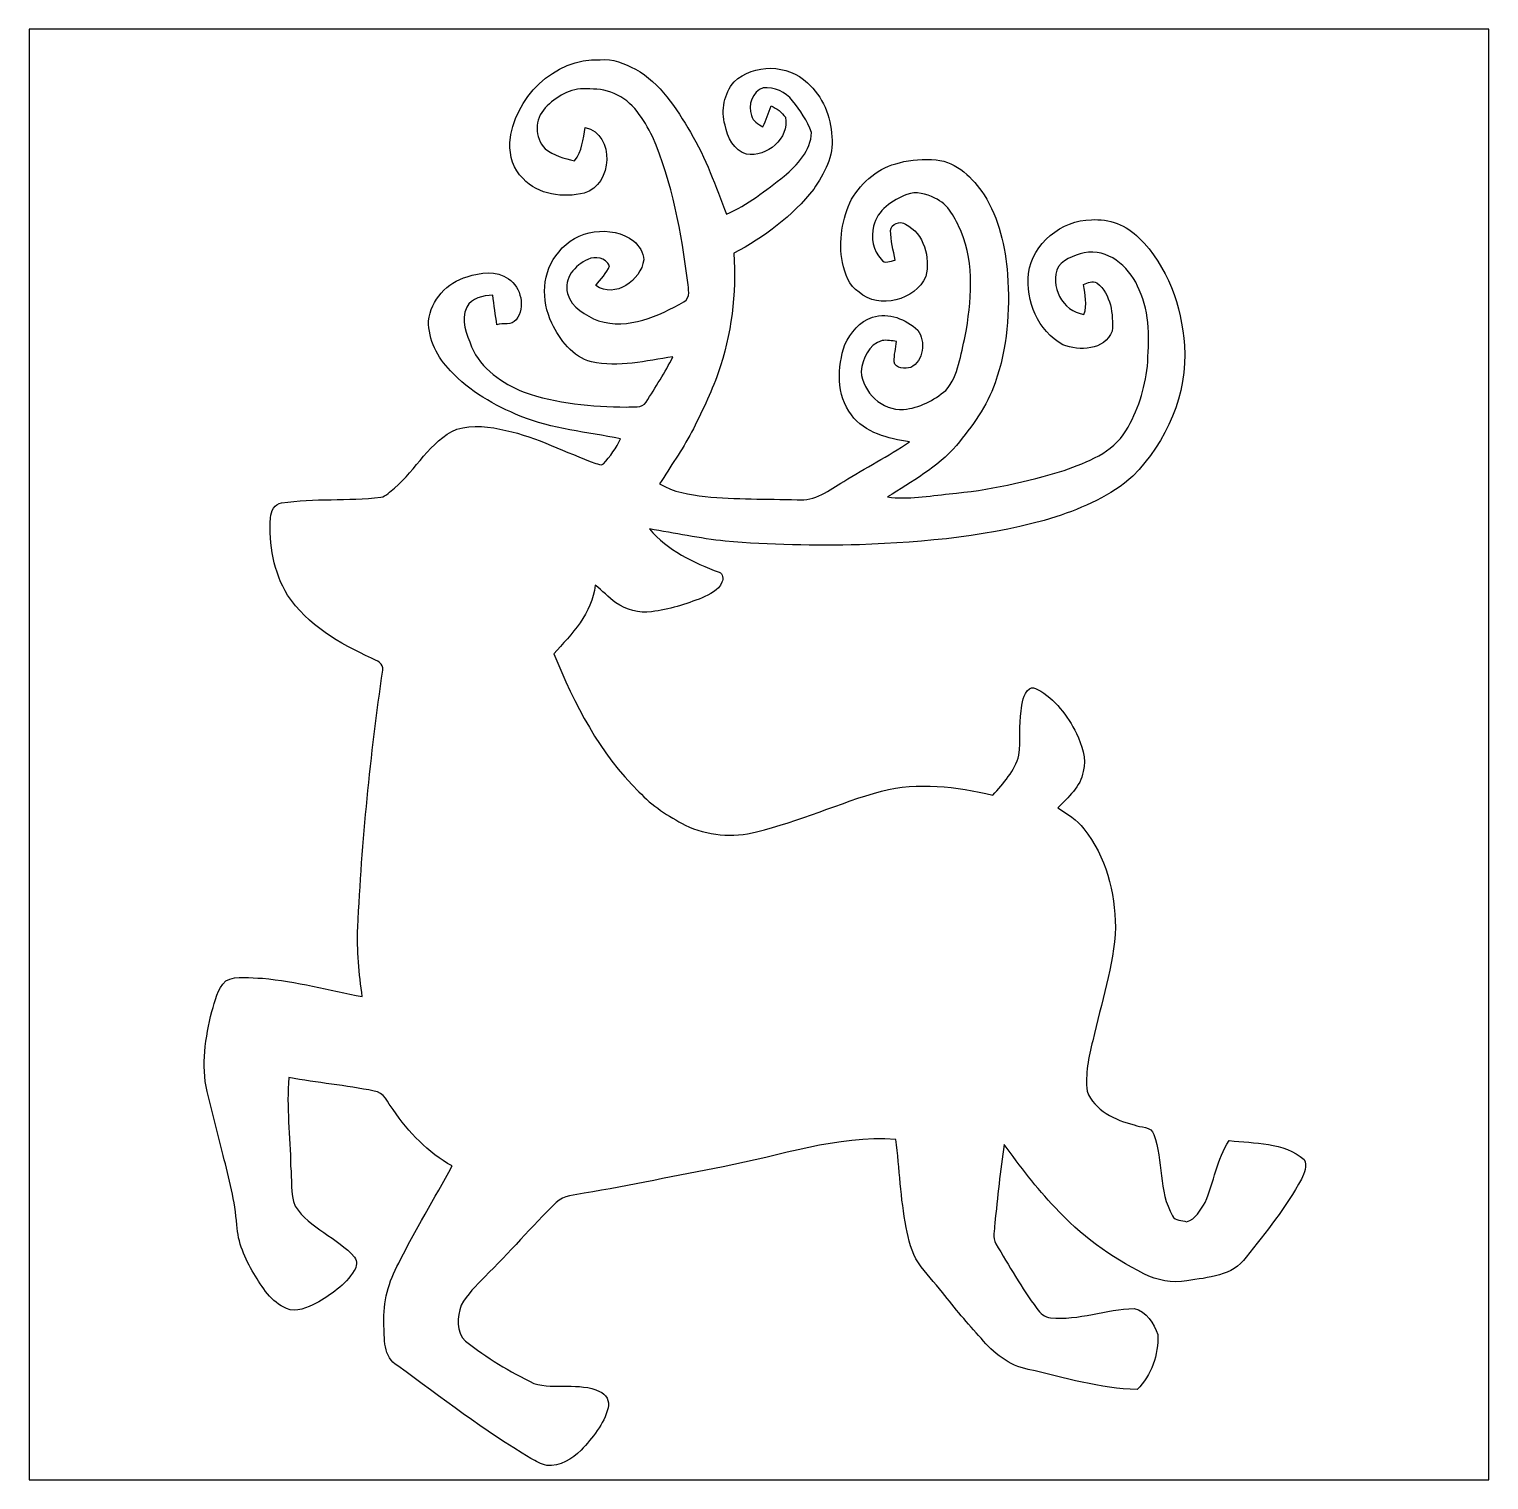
# Model space of a CAD drawing. Header units: centimetres. Extents: x -16.8 to 16.8, y -16.7 to 16.7.
import ezdxf

# ---------------------------------------------------------------- set-up
doc = ezdxf.new("R2010")
doc.units = ezdxf.units.CM
doc.header["$MEASUREMENT"] = 0
doc.layers.add('Layer 1', color=7, linetype='Continuous')

msp = doc.modelspace()

# ---------------------------------------------------------------- linework, layer by layer
at = {"layer": 'Layer 1', "color": 7}
for points, knots in [([(-16.77458, 16.66875), (-16.77458, 16.66875), (16.77458, 16.66875), (16.77458, 16.66875), (16.77458, 16.66875), (16.77458, 16.66875), (16.77458, -16.66875), (16.77458, -16.66875), (16.77458, -16.66875), (16.77458, -16.66875), (-16.77458, -16.66875), (-16.77458, -16.66875), (-16.77458, -16.66875), (-16.77458, -16.66875), (-16.77458, 16.66875), (-16.77458, 16.66875), (-16.77458, 16.66875), (-16.77458, 16.66875), (-16.77458, 16.66875), (-16.77458, 16.66875)], [0, 0, 0, 0, 0.16666667, 0.16666667, 0.16666667, 0.16666667, 0.33333333, 0.33333333, 0.33333333, 0.33333333, 0.5, 0.5, 0.5, 0.5, 0.66666667, 0.66666667, 0.66666667, 0.66666667, 1, 1, 1, 1]), ([(-5.72841, 14.05643), (-5.73546, 13.76045), (-5.64938, 13.44224), (-5.42431, 13.23728), (-5.42431, 13.23728), (-5.07259, 12.85522), (-4.49651, 12.78643), (-4.01496, 12.9032), (-4.01496, 12.9032), (-3.36515, 13.08735), (-3.29212, 14.25575), (-3.99591, 14.40815), (-3.99591, 14.40815), (-4.04248, 14.1418), (-4.06435, 13.8624), (-4.24039, 13.64156), (-4.24039, 13.64156), (-4.47781, 13.6973), (-4.72193, 13.76645), (-4.91666, 13.92061), (-4.91666, 13.92061), (-5.1562, 14.17637), (-5.16714, 14.60747), (-4.91173, 14.86006), (-4.91173, 14.86006), (-4.67043, 15.11265), (-4.33352, 15.32819), (-3.96875, 15.29644), (-3.96875, 15.29644), (-3.75461, 15.29574), (-3.52884, 15.28621), (-3.33234, 15.19096), (-3.33234, 15.19096), (-2.90195, 15.0181), (-2.64478, 14.59724), (-2.45145, 14.19966), (-2.45145, 14.19966), (-1.98226, 13.14097), (-1.78611, 11.9888), (-1.63654, 10.84827), (-1.63654, 10.84827), (-1.62384, 10.70716), (-1.56633, 10.49373), (-1.72473, 10.40553), (-1.72473, 10.40553), (-2.31175, 10.07427), (-3.00461, 9.75819), (-3.689, 9.96491), (-3.689, 9.96491), (-3.98357, 10.09191), (-4.31059, 10.26019), (-4.40055, 10.59639), (-4.40055, 10.59639), (-4.49686, 10.93682), (-4.22875, 11.25079), (-3.93383, 11.37744), (-3.93383, 11.37744), (-3.76555, 11.46316), (-3.51966, 11.41413), (-3.43676, 11.23315), (-3.43676, 11.23315), (-3.49215, 11.05323), (-3.65372, 10.93399), (-3.74932, 10.7763), (-3.74932, 10.7763), (-3.30588, 10.47186), (-2.71604, 10.89484), (-2.6483, 11.36897), (-2.6483, 11.36897), (-2.65324, 11.5383), (-2.75696, 11.68753), (-2.87549, 11.80006), (-2.87549, 11.80006), (-3.39055, 12.18212), (-4.21534, 12.065), (-4.59775, 11.54818), (-4.59775, 11.54818), (-4.99816, 11.1065), (-5.01121, 10.42846), (-4.76074, 9.91059), (-4.76074, 9.91059), (-4.57341, 9.52465), (-4.28837, 9.13977), (-3.85092, 9.02582), (-3.85092, 9.02582), (-3.22651, 8.88506), (-2.59574, 9.04804), (-1.97767, 9.13871), (-1.97767, 9.13871), (-2.16323, 8.77993), (-2.37913, 8.43739), (-2.59468, 8.09625), (-2.59468, 8.09625), (-2.68958, 7.94209), (-2.90442, 8.00982), (-3.05047, 7.98583), (-3.05047, 7.98583), (-3.84175, 7.99324), (-4.64961, 8.06274), (-5.40103, 8.32767), (-5.40103, 8.32767), (-5.90091, 8.53193), (-6.38881, 8.85825), (-6.60894, 9.37119), (-6.60894, 9.37119), (-6.71195, 9.6587), (-6.86682, 9.97973), (-6.7183, 10.28171), (-6.7183, 10.28171), (-6.60224, 10.49796), (-6.34294, 10.54276), (-6.12034, 10.55405), (-6.12034, 10.55405), (-6.08506, 10.32792), (-6.06178, 10.10003), (-6.02262, 9.8746), (-6.02262, 9.8746), (-5.88786, 9.92505), (-5.67972, 9.85308), (-5.58518, 9.99278), (-5.58518, 9.99278), (-5.36011, 10.27818), (-5.46629, 10.73326), (-5.75733, 10.93011), (-5.75733, 10.93011), (-6.03568, 11.13508), (-6.40256, 11.07475), (-6.71019, 10.97986), (-6.71019, 10.97986), (-7.16703, 10.85321), (-7.54662, 10.44328), (-7.5946, 9.96562), (-7.5946, 9.96562), (-7.60271, 9.53276), (-7.38576, 9.1246), (-7.09436, 8.81627), (-7.09436, 8.81627), (-6.65233, 8.34531), (-6.07907, 8.0204), (-5.48605, 7.7784), (-5.48605, 7.7784), (-4.75051, 7.48312), (-3.95499, 7.40481), (-3.18276, 7.2577), (-3.18276, 7.2577), (-3.27801, 7.04286), (-3.42089, 6.85271), (-3.57752, 6.67879), (-3.57752, 6.67879), (-3.62232, 6.62905), (-3.70523, 6.68408), (-3.75391, 6.68972), (-3.75391, 6.68972), (-4.44324, 6.93702), (-5.09623, 7.29297), (-5.81625, 7.44961), (-5.81625, 7.44961), (-6.18278, 7.5371), (-6.5786, 7.57978), (-6.94655, 7.47889), (-6.94655, 7.47889), (-7.57238, 7.20584), (-7.87329, 6.54226), (-8.37918, 6.12034), (-8.37918, 6.12034), (-8.47937, 6.04591), (-8.56756, 5.93654), (-8.69491, 5.9115), (-8.69491, 5.9115), (-9.45056, 5.81978), (-10.22068, 5.89986), (-10.97386, 5.78062), (-10.97386, 5.78062), (-11.13684, 5.76157), (-11.21974, 5.58906), (-11.22645, 5.44054), (-11.22645, 5.44054), (-11.27125, 4.82847), (-11.15624, 4.19276), (-10.83557, 3.66395), (-10.83557, 3.66395), (-10.3759, 2.97886), (-9.6393, 2.54459), (-8.90305, 2.21262), (-8.90305, 2.21262), (-8.7884, 2.16076), (-8.62083, 2.09338), (-8.6487, 1.93569), (-8.6487, 1.93569), (-8.92881, -0.02187), (-9.13201, -1.99214), (-9.22055, -3.9684), (-9.22055, -3.9684), (-9.24878, -4.50321), (-9.19057, -5.03626), (-9.11754, -5.56507), (-9.11754, -5.56507), (-9.87954, -5.40914), (-10.63801, -5.21935), (-11.41342, -5.1435), (-11.41342, -5.1435), (-11.69, -5.15056), (-12.00397, -5.0613), (-12.25797, -5.20453), (-12.25797, -5.20453), (-12.45306, -5.38198), (-12.49327, -5.6702), (-12.5797, -5.90691), (-12.5797, -5.90691), (-12.71764, -6.50593), (-12.82982, -7.13669), (-12.68271, -7.74629), (-12.68271, -7.74629), (-12.55783, -8.23454), (-12.44071, -8.72455), (-12.31794, -9.2135), (-12.31794, -9.2135), (-12.17718, -9.73808), (-12.04348, -10.2676), (-12.00256, -10.81123), (-12.00256, -10.81123), (-11.97751, -11.21128), (-11.81735, -11.58981), (-11.61133, -11.92918), (-11.61133, -11.92918), (-11.41765, -12.23751), (-11.21586, -12.59029), (-10.85991, -12.73069), (-10.85991, -12.73069), (-10.63096, -12.83476), (-10.38754, -12.70071), (-10.17729, -12.61216), (-10.17729, -12.61216), (-9.84885, -12.41778), (-9.50278, -12.19764), (-9.30593, -11.85968), (-9.30593, -11.85968), (-9.24313, -11.76902), (-9.22338, -11.6459), (-9.29605, -11.55418), (-9.29605, -11.55418), (-9.68869, -11.09451), (-10.32828, -10.89801), (-10.6613, -10.38084), (-10.6613, -10.38084), (-10.77771, -10.09191), (-10.73044, -9.76383), (-10.76607, -9.46115), (-10.76607, -9.46115), (-10.77207, -8.78311), (-10.86803, -8.10048), (-10.80523, -7.42386), (-10.80523, -7.42386), (-10.15471, -7.54274), (-9.49537, -7.60377), (-8.84696, -7.73359), (-8.84696, -7.73359), (-8.61378, -7.75406), (-8.53793, -8.0077), (-8.40634, -8.16151), (-8.40634, -8.16151), (-8.05568, -8.68504), (-7.61012, -9.14929), (-7.05379, -9.4555), (-7.05379, -9.4555), (-7.45596, -10.20304), (-7.90046, -10.9287), (-8.2804, -11.68894), (-8.2804, -11.68894), (-8.51218, -12.11051), (-8.64588, -12.58746), (-8.62224, -13.07077), (-8.62224, -13.07077), (-8.60989, -13.40661), (-8.64482, -13.8617), (-8.30157, -14.05184), (-8.30157, -14.05184), (-7.29862, -14.78351), (-6.31155, -15.54409), (-5.24087, -16.17662), (-5.24087, -16.17662), (-5.12657, -16.24189), (-5.0105, -16.31139), (-4.87998, -16.3382), (-4.87998, -16.3382), (-4.57376, -16.3703), (-4.29648, -16.19038), (-4.08869, -15.98507), (-4.08869, -15.98507), (-3.82552, -15.7039), (-3.56729, -15.39522), (-3.46569, -15.01528), (-3.46569, -15.01528), (-3.42477, -14.86323), (-3.51543, -14.69072), (-3.66289, -14.6364), (-3.66289, -14.6364), (-4.13844, -14.41626), (-4.68665, -14.60288), (-5.1749, -14.45366), (-5.1749, -14.45366), (-5.73052, -14.18731), (-6.26075, -13.8624), (-6.74652, -13.48352), (-6.74652, -13.48352), (-6.97195, -13.27044), (-6.94126, -12.92366), (-6.84459, -12.65802), (-6.84459, -12.65802), (-6.70913, -12.40649), (-6.49923, -12.20929), (-6.30484, -12.00432), (-6.30484, -12.00432), (-5.74111, -11.44976), (-5.22499, -10.84933), (-4.66019, -10.29582), (-4.66019, -10.29582), (-4.49333, -10.12543), (-4.23721, -10.13143), (-4.0199, -10.08345), (-4.0199, -10.08345), (-2.95028, -9.906), (-1.89054, -9.67528), (-0.82585, -9.47279), (-0.82585, -9.47279), (0.49142, -9.22972), (1.78506, -8.74713), (3.14537, -8.84555), (3.14537, -8.84555), (3.23003, -9.519), (3.25014, -10.20057), (3.3842, -10.86767), (3.3842, -10.86767), (3.42971, -11.15272), (3.50696, -11.43811), (3.66254, -11.68435), (3.66254, -11.68435), (3.82693, -11.92671), (4.03507, -12.1345), (4.21605, -12.36416), (4.21605, -12.36416), (4.49686, -12.72716), (4.79637, -13.07571), (5.10505, -13.41579), (5.10505, -13.41579), (5.38409, -13.75516), (5.74851, -14.04514), (6.19019, -14.13051), (6.19019, -14.13051), (7.01428, -14.32701), (7.83978, -14.57007), (8.69209, -14.59512), (8.69209, -14.59512), (9.01347, -14.2621), (9.1888, -13.79432), (9.16869, -13.33253), (9.16869, -13.33253), (9.07415, -13.08065), (8.9087, -12.79137), (8.62189, -12.7314), (8.62189, -12.7314), (7.97595, -12.74798), (7.35048, -13.01009), (6.6996, -12.9473), (6.6996, -12.9473), (6.56519, -12.93495), (6.46112, -12.83794), (6.38669, -12.73316), (6.38669, -12.73316), (6.03885, -12.25832), (5.74463, -11.74715), (5.44336, -11.24232), (5.44336, -11.24232), (5.36081, -11.10333), (5.41937, -10.92835), (5.41902, -10.77912), (5.41902, -10.77912), (5.48922, -10.17305), (5.53967, -9.56451), (5.63562, -8.96161), (5.63562, -8.96161), (6.0071, -9.45868), (6.3687, -9.96668), (6.80755, -10.408), (6.80755, -10.408), (7.37905, -11.04265), (8.08214, -11.55524), (8.84696, -11.93306), (8.84696, -11.93306), (9.15352, -12.0844), (9.49501, -12.15778), (9.8365, -12.09463), (9.8365, -12.09463), (10.31522, -12.01737), (10.89025, -11.99197), (11.19717, -11.551), (11.19717, -11.551), (11.65154, -10.97597), (12.11968, -10.40412), (12.47069, -9.75783), (12.47069, -9.75783), (12.53067, -9.62201), (12.60969, -9.44774), (12.53243, -9.30522), (12.53243, -9.30522), (12.05794, -8.90482), (11.38802, -8.93833), (10.80841, -8.87166), (10.80841, -8.87166), (10.51807, -9.29993), (10.46057, -9.82768), (10.2549, -10.29335), (10.2549, -10.29335), (10.14906, -10.46515), (10.03829, -10.68423), (9.82662, -10.73997), (9.82662, -10.73997), (9.72185, -10.70187), (9.5631, -10.71809), (9.50454, -10.60309), (9.50454, -10.60309), (9.1761, -10.02982), (9.29852, -9.33803), (9.07697, -8.73372), (9.07697, -8.73372), (9.02053, -8.5344), (8.77288, -8.5792), (8.62259, -8.51394), (8.62259, -8.51394), (8.19221, -8.40211), (7.70925, -8.18268), (7.53957, -7.73783), (7.53957, -7.73783), (7.49547, -7.34695), (7.57837, -6.95607), (7.6708, -6.57754), (7.6708, -6.57754), (7.86836, -5.71359), (8.15058, -4.86092), (8.19467, -3.9691), (8.19467, -3.9691), (8.17668, -3.17041), (7.9816, -2.33609), (7.46301, -1.70921), (7.46301, -1.70921), (7.30709, -1.50389), (7.08731, -1.36208), (6.8707, -1.22873), (6.8707, -1.22873), (7.09612, -0.97543), (7.39987, -0.74859), (7.45208, -0.38876), (7.45208, -0.38876), (7.5378, -0.09137), (7.41645, 0.21484), (7.2958, 0.48542), (7.2958, 0.48542), (7.09083, 0.89076), (6.80649, 1.27529), (6.4008, 1.49719), (6.4008, 1.49719), (6.34506, 1.52188), (6.26992, 1.55963), (6.21771, 1.50813), (6.21771, 1.50813), (6.06425, 1.3903), (6.04802, 1.17581), (6.02297, 1.00013), (6.02297, 1.00013), (5.97217, 0.66393), (6.01874, 0.32209), (5.97535, -0.01411), (5.97535, -0.01411), (5.88327, -0.37818), (5.6134, -0.6604), (5.37316, -0.93592), (5.37316, -0.93592), (4.5406, -0.73519), (3.6576, -0.63006), (2.81658, -0.84032), (2.81658, -0.84032), (1.84538, -1.11125), (0.92463, -1.54305), (-0.05715, -1.778), (-0.05715, -1.778), (-0.59937, -1.91982), (-1.19027, -1.86302), (-1.69686, -1.62454), (-1.69686, -1.62454), (-2.08068, -1.41429), (-2.46451, -1.18392), (-2.75943, -0.85443), (-2.75943, -0.85443), (-3.66713, 0.01552), (-4.23792, 1.16593), (-4.71876, 2.31034), (-4.71876, 2.31034), (-4.30213, 2.76825), (-3.83681, 3.24238), (-3.76661, 3.89114), (-3.76661, 3.89114), (-3.59586, 3.77014), (-3.4604, 3.60751), (-3.29071, 3.48509), (-3.29071, 3.48509), (-3.05118, 3.32564), (-2.75731, 3.23462), (-2.46803, 3.28224), (-2.46803, 3.28224), (-2.06939, 3.33234), (-1.68099, 3.45087), (-1.30916, 3.60151), (-1.30916, 3.60151), (-1.13453, 3.683), (-0.93416, 3.76943), (-0.85125, 3.95676), (-0.85125, 3.95676), (-0.81104, 4.03437), (-0.82797, 4.15608), (-0.91616, 4.19065), (-0.91616, 4.19065), (-1.50848, 4.40725), (-2.10291, 4.69371), (-2.51742, 5.18442), (-2.51742, 5.18442), (-1.93746, 5.086), (-1.35996, 4.96746), (-0.7747, 4.90149), (-0.7747, 4.90149), (0.25118, 4.81401), (1.28199, 4.79637), (2.3114, 4.82141), (2.3114, 4.82141), (3.83081, 4.8768), (5.36469, 5.01333), (6.82554, 5.45888), (6.82554, 5.45888), (7.45843, 5.67796), (8.09131, 5.9436), (8.59296, 6.39974), (8.59296, 6.39974), (9.37189, 7.1822), (9.85061, 8.28781), (9.78006, 9.40047), (9.78006, 9.40047), (9.71162, 10.30534), (9.39306, 11.2268), (8.73266, 11.87274), (8.73266, 11.87274), (8.45397, 12.16484), (8.04086, 12.31829), (7.6387, 12.28866), (7.6387, 12.28866), (6.9529, 12.28266), (6.2865, 11.74503), (6.19619, 11.05535), (6.19619, 11.05535), (6.13269, 10.42529), (6.41174, 9.73314), (6.98041, 9.4167), (6.98041, 9.4167), (7.36812, 9.26994), (7.93397, 9.28158), (8.12024, 9.72961), (8.12024, 9.72961), (8.14317, 10.11802), (8.09554, 10.57416), (7.76676, 10.83663), (7.76676, 10.83663), (7.66621, 10.90013), (7.55685, 10.83663), (7.46125, 10.79818), (7.46125, 10.79818), (7.48877, 10.57169), (7.5505, 10.33674), (7.46901, 10.11379), (7.46901, 10.11379), (6.97583, 10.18187), (6.66962, 10.76748), (6.88058, 11.21586), (6.88058, 11.21586), (7.0485, 11.42118), (7.32014, 11.50126), (7.57273, 11.54324), (7.57273, 11.54324), (8.11001, 11.58593), (8.55592, 11.14813), (8.73936, 10.67858), (8.73936, 10.67858), (8.99971, 10.13072), (8.96444, 9.50983), (8.92669, 8.9214), (8.92669, 8.9214), (8.86319, 8.40176), (8.70726, 7.88811), (8.43139, 7.44079), (8.43139, 7.44079), (8.12941, 6.93314), (7.54168, 6.72112), (7.01604, 6.52815), (7.01604, 6.52815), (6.15562, 6.26427), (5.27085, 6.07025), (4.37339, 5.98981), (4.37339, 5.98981), (3.90349, 5.94148), (3.42724, 5.8547), (2.95487, 5.91785), (2.95487, 5.91785), (3.50979, 6.27309), (4.10175, 6.598), (4.53849, 7.10389), (4.53849, 7.10389), (4.90044, 7.5371), (5.24016, 8.00453), (5.42713, 8.54251), (5.42713, 8.54251), (5.7083, 9.33662), (5.77321, 10.19528), (5.71182, 11.03066), (5.71182, 11.03066), (5.66561, 11.66989), (5.51533, 12.31582), (5.17172, 12.86369), (5.17172, 12.86369), (4.91702, 13.24751), (4.55295, 13.61405), (4.07106, 13.66626), (4.07106, 13.66626), (3.78954, 13.68319), (3.49991, 13.68037), (3.22827, 13.59852), (3.22827, 13.59852), (2.75978, 13.49869), (2.37208, 13.16073), (2.12549, 12.76103), (2.12549, 12.76103), (1.91382, 12.31089), (1.82316, 11.79654), (1.91841, 11.30371), (1.91841, 11.30371), (1.97873, 11.05182), (2.06375, 10.76854), (2.30011, 10.62461), (2.30011, 10.62461), (2.75872, 10.21397), (3.58951, 10.44257), (3.83646, 10.98303), (3.83646, 10.98303), (3.94053, 11.41977), (3.79518, 11.97292), (3.36762, 12.18777), (3.36762, 12.18777), (3.24344, 12.2742), (3.03424, 12.20047), (3.02189, 12.04348), (3.02189, 12.04348), (3.03001, 11.81135), (3.08681, 11.58522), (3.13161, 11.35839), (3.13161, 11.35839), (3.02542, 11.34251), (2.88502, 11.26208), (2.80917, 11.38132), (2.80917, 11.38132), (2.61338, 11.57288), (2.57457, 11.88473), (2.63419, 12.14261), (2.63419, 12.14261), (2.71921, 12.50844), (3.06282, 12.74762), (3.40007, 12.86686), (3.40007, 12.86686), (3.60927, 12.95823), (3.84422, 12.87709), (4.03966, 12.78819), (4.03966, 12.78819), (4.35963, 12.65132), (4.51097, 12.31371), (4.64573, 12.01667), (4.64573, 12.01667), (4.96288, 11.2582), (4.87539, 10.40553), (4.74169, 9.61743), (4.74169, 9.61743), (4.63268, 9.19409), (4.59034, 8.71467), (4.29683, 8.36895), (4.29683, 8.36895), (4.02131, 8.13894), (3.683, 7.96572), (3.32211, 7.92762), (3.32211, 7.92762), (2.82998, 7.90081), (2.38372, 8.31674), (2.34668, 8.80145), (2.34668, 8.80145), (2.37561, 9.09708), (2.52095, 9.42164), (2.82857, 9.51512), (2.82857, 9.51512), (2.93899, 9.52712), (3.05294, 9.5056), (3.16336, 9.4929), (3.16336, 9.4929), (3.14537, 9.33697), (3.10056, 9.1821), (3.10762, 9.02441), (3.10762, 9.02441), (3.12737, 8.85719), (3.37256, 8.86284), (3.4865, 8.89494), (3.4865, 8.89494), (3.78284, 9.04769), (3.83928, 9.49431), (3.64843, 9.75113), (3.64843, 9.75113), (3.37644, 10.00125), (2.97815, 10.17305), (2.61056, 10.04746), (2.61056, 10.04746), (2.30752, 9.96632), (2.1142, 9.6841), (1.97062, 9.42552), (1.97062, 9.42552), (1.80446, 8.90129), (1.76989, 8.2617), (2.12372, 7.8038), (2.12372, 7.8038), (2.42605, 7.38646), (2.97568, 7.26193), (3.45652, 7.18432), (3.45652, 7.18432), (2.97109, 6.8513), (2.44263, 6.58883), (1.94627, 6.2738), (1.94627, 6.2738), (1.61643, 6.07942), (1.28623, 5.8099), (0.87948, 5.85399), (0.87948, 5.85399), (0.17392, 5.87481), (-0.53375, 5.85929), (-1.23684, 5.92949), (-1.23684, 5.92949), (-1.59844, 5.96759), (-1.96779, 6.03109), (-2.28318, 6.22229), (-2.28318, 6.22229), (-2.03659, 6.61458), (-1.77059, 6.99594), (-1.54975, 7.4041), (-1.54975, 7.4041), (-1.32997, 7.85142), (-1.1049, 8.29839), (-0.93698, 8.76864), (-0.93698, 8.76864), (-0.63218, 9.64953), (-0.51611, 10.58933), (-0.5775, 11.51819), (-0.5775, 11.51819), (0.11747, 11.89038), (0.76941, 12.36909), (1.25765, 12.99422), (1.25765, 12.99422), (1.49472, 13.3477), (1.73249, 13.7541), (1.67217, 14.19825), (1.67217, 14.19825), (1.65911, 14.66039), (1.46156, 15.12817), (1.11337, 15.43685), (1.11337, 15.43685), (0.66957, 15.86371), (-0.121, 15.88982), (-0.57185, 15.45907), (-0.57185, 15.45907), (-0.80433, 15.19132), (-0.87842, 14.80467), (-0.78105, 14.4653), (-0.78105, 14.4653), (-0.72602, 14.18766), (-0.58244, 13.87651), (-0.28681, 13.79326), (-0.28681, 13.79326), (0.17709, 13.72658), (0.70414, 14.15274), (0.60854, 14.64592), (0.60854, 14.64592), (0.5207, 14.75952), (0.41063, 14.84701), (0.27869, 14.90804), (0.27869, 14.90804), (0.21026, 14.74858), (0.16369, 14.58066), (0.09031, 14.42367), (0.09031, 14.42367), (-0.01376, 14.48964), (-0.14464, 14.55173), (-0.17357, 14.68473), (-0.17357, 14.68473), (-0.26247, 14.92003), (-0.15028, 15.234), (0.09349, 15.32255), (0.09349, 15.32255), (0.3496, 15.34372), (0.61454, 15.2273), (0.77258, 15.02375), (0.77258, 15.02375), (0.94544, 14.8015), (1.10984, 14.56408), (1.20826, 14.29808), (1.20826, 14.29808), (1.19698, 13.87687), (0.87665, 13.54914), (0.57714, 13.28808), (0.57714, 13.28808), (0.15663, 12.96705), (-0.26211, 12.6298), (-0.75001, 12.41531), (-0.75001, 12.41531), (-0.99554, 13.05666), (-1.22202, 13.70965), (-1.57515, 14.30232), (-1.57515, 14.30232), (-1.90571, 14.85089), (-2.26236, 15.43121), (-2.84021, 15.74976), (-2.84021, 15.74976), (-3.08998, 15.87817), (-3.36374, 16.00059), (-3.6516, 15.96707), (-3.6516, 15.96707), (-4.70535, 16.01258), (-5.64303, 15.08372), (-5.72841, 14.05643)], [0, 0, 0, 0, 0.0047619, 0.0047619, 0.0047619, 0.0047619, 0.00952381, 0.00952381, 0.00952381, 0.00952381, 0.01428571, 0.01428571, 0.01428571, 0.01428571, 0.01904762, 0.01904762, 0.01904762, 0.01904762, 0.02380952, 0.02380952, 0.02380952, 0.02380952, 0.02857143, 0.02857143, 0.02857143, 0.02857143, 0.03333333, 0.03333333, 0.03333333, 0.03333333, 0.03809524, 0.03809524, 0.03809524, 0.03809524, 0.04285714, 0.04285714, 0.04285714, 0.04285714, 0.04761905, 0.04761905, 0.04761905, 0.04761905, 0.05238095, 0.05238095, 0.05238095, 0.05238095, 0.05714286, 0.05714286, 0.05714286, 0.05714286, 0.06190476, 0.06190476, 0.06190476, 0.06190476, 0.06666667, 0.06666667, 0.06666667, 0.06666667, 0.07142857, 0.07142857, 0.07142857, 0.07142857, 0.07619048, 0.07619048, 0.07619048, 0.07619048, 0.08095238, 0.08095238, 0.08095238, 0.08095238, 0.08571429, 0.08571429, 0.08571429, 0.08571429, 0.09047619, 0.09047619, 0.09047619, 0.09047619, 0.0952381, 0.0952381, 0.0952381, 0.0952381, 0.1, 0.1, 0.1, 0.1, 0.1047619, 0.1047619, 0.1047619, 0.1047619, 0.10952381, 0.10952381, 0.10952381, 0.10952381, 0.11428571, 0.11428571, 0.11428571, 0.11428571, 0.11904762, 0.11904762, 0.11904762, 0.11904762, 0.12380952, 0.12380952, 0.12380952, 0.12380952, 0.12857143, 0.12857143, 0.12857143, 0.12857143, 0.13333333, 0.13333333, 0.13333333, 0.13333333, 0.13809524, 0.13809524, 0.13809524, 0.13809524, 0.14285714, 0.14285714, 0.14285714, 0.14285714, 0.14761905, 0.14761905, 0.14761905, 0.14761905, 0.15238095, 0.15238095, 0.15238095, 0.15238095, 0.15714286, 0.15714286, 0.15714286, 0.15714286, 0.16190476, 0.16190476, 0.16190476, 0.16190476, 0.16666667, 0.16666667, 0.16666667, 0.16666667, 0.17142857, 0.17142857, 0.17142857, 0.17142857, 0.17619048, 0.17619048, 0.17619048, 0.17619048, 0.18095238, 0.18095238, 0.18095238, 0.18095238, 0.18571429, 0.18571429, 0.18571429, 0.18571429, 0.19047619, 0.19047619, 0.19047619, 0.19047619, 0.1952381, 0.1952381, 0.1952381, 0.1952381, 0.2, 0.2, 0.2, 0.2, 0.2047619, 0.2047619, 0.2047619, 0.2047619, 0.20952381, 0.20952381, 0.20952381, 0.20952381, 0.21428571, 0.21428571, 0.21428571, 0.21428571, 0.21904762, 0.21904762, 0.21904762, 0.21904762, 0.22380952, 0.22380952, 0.22380952, 0.22380952, 0.22857143, 0.22857143, 0.22857143, 0.22857143, 0.23333333, 0.23333333, 0.23333333, 0.23333333, 0.23809524, 0.23809524, 0.23809524, 0.23809524, 0.24285714, 0.24285714, 0.24285714, 0.24285714, 0.24761905, 0.24761905, 0.24761905, 0.24761905, 0.25238095, 0.25238095, 0.25238095, 0.25238095, 0.25714286, 0.25714286, 0.25714286, 0.25714286, 0.26190476, 0.26190476, 0.26190476, 0.26190476, 0.26666667, 0.26666667, 0.26666667, 0.26666667, 0.27142857, 0.27142857, 0.27142857, 0.27142857, 0.27619048, 0.27619048, 0.27619048, 0.27619048, 0.28095238, 0.28095238, 0.28095238, 0.28095238, 0.28571429, 0.28571429, 0.28571429, 0.28571429, 0.29047619, 0.29047619, 0.29047619, 0.29047619, 0.2952381, 0.2952381, 0.2952381, 0.2952381, 0.3, 0.3, 0.3, 0.3, 0.3047619, 0.3047619, 0.3047619, 0.3047619, 0.30952381, 0.30952381, 0.30952381, 0.30952381, 0.31428571, 0.31428571, 0.31428571, 0.31428571, 0.31904762, 0.31904762, 0.31904762, 0.31904762, 0.32380952, 0.32380952, 0.32380952, 0.32380952, 0.32857143, 0.32857143, 0.32857143, 0.32857143, 0.33333333, 0.33333333, 0.33333333, 0.33333333, 0.33809524, 0.33809524, 0.33809524, 0.33809524, 0.34285714, 0.34285714, 0.34285714, 0.34285714, 0.34761905, 0.34761905, 0.34761905, 0.34761905, 0.35238095, 0.35238095, 0.35238095, 0.35238095, 0.35714286, 0.35714286, 0.35714286, 0.35714286, 0.36190476, 0.36190476, 0.36190476, 0.36190476, 0.36666667, 0.36666667, 0.36666667, 0.36666667, 0.37142857, 0.37142857, 0.37142857, 0.37142857, 0.37619048, 0.37619048, 0.37619048, 0.37619048, 0.38095238, 0.38095238, 0.38095238, 0.38095238, 0.38571429, 0.38571429, 0.38571429, 0.38571429, 0.39047619, 0.39047619, 0.39047619, 0.39047619, 0.3952381, 0.3952381, 0.3952381, 0.3952381, 0.4, 0.4, 0.4, 0.4, 0.4047619, 0.4047619, 0.4047619, 0.4047619, 0.40952381, 0.40952381, 0.40952381, 0.40952381, 0.41428571, 0.41428571, 0.41428571, 0.41428571, 0.41904762, 0.41904762, 0.41904762, 0.41904762, 0.42380952, 0.42380952, 0.42380952, 0.42380952, 0.42857143, 0.42857143, 0.42857143, 0.42857143, 0.43333333, 0.43333333, 0.43333333, 0.43333333, 0.43809524, 0.43809524, 0.43809524, 0.43809524, 0.44285714, 0.44285714, 0.44285714, 0.44285714, 0.44761905, 0.44761905, 0.44761905, 0.44761905, 0.45238095, 0.45238095, 0.45238095, 0.45238095, 0.45714286, 0.45714286, 0.45714286, 0.45714286, 0.46190476, 0.46190476, 0.46190476, 0.46190476, 0.46666667, 0.46666667, 0.46666667, 0.46666667, 0.47142857, 0.47142857, 0.47142857, 0.47142857, 0.47619048, 0.47619048, 0.47619048, 0.47619048, 0.48095238, 0.48095238, 0.48095238, 0.48095238, 0.48571429, 0.48571429, 0.48571429, 0.48571429, 0.49047619, 0.49047619, 0.49047619, 0.49047619, 0.4952381, 0.4952381, 0.4952381, 0.4952381, 0.5, 0.5, 0.5, 0.5, 0.5047619, 0.5047619, 0.5047619, 0.5047619, 0.50952381, 0.50952381, 0.50952381, 0.50952381, 0.51428571, 0.51428571, 0.51428571, 0.51428571, 0.51904762, 0.51904762, 0.51904762, 0.51904762, 0.52380952, 0.52380952, 0.52380952, 0.52380952, 0.52857143, 0.52857143, 0.52857143, 0.52857143, 0.53333333, 0.53333333, 0.53333333, 0.53333333, 0.53809524, 0.53809524, 0.53809524, 0.53809524, 0.54285714, 0.54285714, 0.54285714, 0.54285714, 0.54761905, 0.54761905, 0.54761905, 0.54761905, 0.55238095, 0.55238095, 0.55238095, 0.55238095, 0.55714286, 0.55714286, 0.55714286, 0.55714286, 0.56190476, 0.56190476, 0.56190476, 0.56190476, 0.56666667, 0.56666667, 0.56666667, 0.56666667, 0.57142857, 0.57142857, 0.57142857, 0.57142857, 0.57619048, 0.57619048, 0.57619048, 0.57619048, 0.58095238, 0.58095238, 0.58095238, 0.58095238, 0.58571429, 0.58571429, 0.58571429, 0.58571429, 0.59047619, 0.59047619, 0.59047619, 0.59047619, 0.5952381, 0.5952381, 0.5952381, 0.5952381, 0.6, 0.6, 0.6, 0.6, 0.6047619, 0.6047619, 0.6047619, 0.6047619, 0.60952381, 0.60952381, 0.60952381, 0.60952381, 0.61428571, 0.61428571, 0.61428571, 0.61428571, 0.61904762, 0.61904762, 0.61904762, 0.61904762, 0.62380952, 0.62380952, 0.62380952, 0.62380952, 0.62857143, 0.62857143, 0.62857143, 0.62857143, 0.63333333, 0.63333333, 0.63333333, 0.63333333, 0.63809524, 0.63809524, 0.63809524, 0.63809524, 0.64285714, 0.64285714, 0.64285714, 0.64285714, 0.64761905, 0.64761905, 0.64761905, 0.64761905, 0.65238095, 0.65238095, 0.65238095, 0.65238095, 0.65714286, 0.65714286, 0.65714286, 0.65714286, 0.66190476, 0.66190476, 0.66190476, 0.66190476, 0.66666667, 0.66666667, 0.66666667, 0.66666667, 0.67142857, 0.67142857, 0.67142857, 0.67142857, 0.67619048, 0.67619048, 0.67619048, 0.67619048, 0.68095238, 0.68095238, 0.68095238, 0.68095238, 0.68571429, 0.68571429, 0.68571429, 0.68571429, 0.69047619, 0.69047619, 0.69047619, 0.69047619, 0.6952381, 0.6952381, 0.6952381, 0.6952381, 0.7, 0.7, 0.7, 0.7, 0.7047619, 0.7047619, 0.7047619, 0.7047619, 0.70952381, 0.70952381, 0.70952381, 0.70952381, 0.71428571, 0.71428571, 0.71428571, 0.71428571, 0.71904762, 0.71904762, 0.71904762, 0.71904762, 0.72380952, 0.72380952, 0.72380952, 0.72380952, 0.72857143, 0.72857143, 0.72857143, 0.72857143, 0.73333333, 0.73333333, 0.73333333, 0.73333333, 0.73809524, 0.73809524, 0.73809524, 0.73809524, 0.74285714, 0.74285714, 0.74285714, 0.74285714, 0.74761905, 0.74761905, 0.74761905, 0.74761905, 0.75238095, 0.75238095, 0.75238095, 0.75238095, 0.75714286, 0.75714286, 0.75714286, 0.75714286, 0.76190476, 0.76190476, 0.76190476, 0.76190476, 0.76666667, 0.76666667, 0.76666667, 0.76666667, 0.77142857, 0.77142857, 0.77142857, 0.77142857, 0.77619048, 0.77619048, 0.77619048, 0.77619048, 0.78095238, 0.78095238, 0.78095238, 0.78095238, 0.78571429, 0.78571429, 0.78571429, 0.78571429, 0.79047619, 0.79047619, 0.79047619, 0.79047619, 0.7952381, 0.7952381, 0.7952381, 0.7952381, 0.8, 0.8, 0.8, 0.8, 0.8047619, 0.8047619, 0.8047619, 0.8047619, 0.80952381, 0.80952381, 0.80952381, 0.80952381, 0.81428571, 0.81428571, 0.81428571, 0.81428571, 0.81904762, 0.81904762, 0.81904762, 0.81904762, 0.82380952, 0.82380952, 0.82380952, 0.82380952, 0.82857143, 0.82857143, 0.82857143, 0.82857143, 0.83333333, 0.83333333, 0.83333333, 0.83333333, 0.83809524, 0.83809524, 0.83809524, 0.83809524, 0.84285714, 0.84285714, 0.84285714, 0.84285714, 0.84761905, 0.84761905, 0.84761905, 0.84761905, 0.85238095, 0.85238095, 0.85238095, 0.85238095, 0.85714286, 0.85714286, 0.85714286, 0.85714286, 0.86190476, 0.86190476, 0.86190476, 0.86190476, 0.86666667, 0.86666667, 0.86666667, 0.86666667, 0.87142857, 0.87142857, 0.87142857, 0.87142857, 0.87619048, 0.87619048, 0.87619048, 0.87619048, 0.88095238, 0.88095238, 0.88095238, 0.88095238, 0.88571429, 0.88571429, 0.88571429, 0.88571429, 0.89047619, 0.89047619, 0.89047619, 0.89047619, 0.8952381, 0.8952381, 0.8952381, 0.8952381, 0.9, 0.9, 0.9, 0.9, 0.9047619, 0.9047619, 0.9047619, 0.9047619, 0.90952381, 0.90952381, 0.90952381, 0.90952381, 0.91428571, 0.91428571, 0.91428571, 0.91428571, 0.91904762, 0.91904762, 0.91904762, 0.91904762, 0.92380952, 0.92380952, 0.92380952, 0.92380952, 0.92857143, 0.92857143, 0.92857143, 0.92857143, 0.93333333, 0.93333333, 0.93333333, 0.93333333, 0.93809524, 0.93809524, 0.93809524, 0.93809524, 0.94285714, 0.94285714, 0.94285714, 0.94285714, 0.94761905, 0.94761905, 0.94761905, 0.94761905, 0.95238095, 0.95238095, 0.95238095, 0.95238095, 0.95714286, 0.95714286, 0.95714286, 0.95714286, 0.96190476, 0.96190476, 0.96190476, 0.96190476, 0.96666667, 0.96666667, 0.96666667, 0.96666667, 0.97142857, 0.97142857, 0.97142857, 0.97142857, 0.97619048, 0.97619048, 0.97619048, 0.97619048, 0.98095238, 0.98095238, 0.98095238, 0.98095238, 0.98571429, 0.98571429, 0.98571429, 0.98571429, 0.99047619, 0.99047619, 0.99047619, 0.99047619, 1, 1, 1, 1])]:
    msp.add_open_spline(points, degree=3, knots=knots, dxfattribs=at)

doc.saveas('drawing.dxf')
